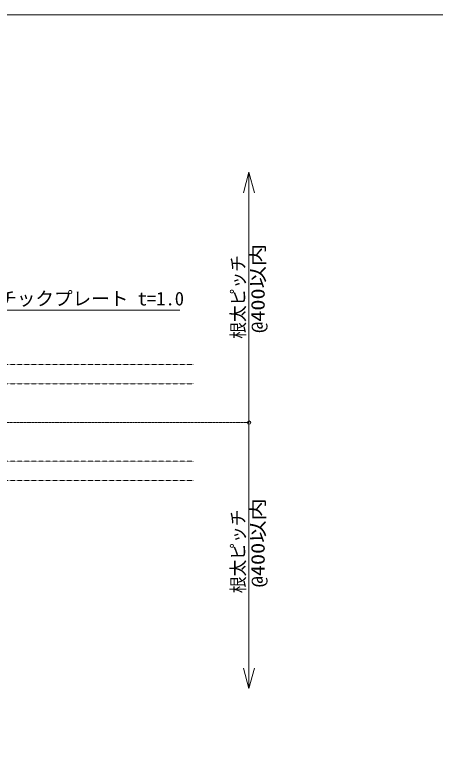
# Model space of a CAD drawing. Units: millimetres, scale not verified. Extents: x -12715 to 12220, y -3398 to 4210.
# Drawn here: x 1053 to 1378, y 3019 to 3596 of the extents above; entities that cross this region are included whole.
import ezdxf
from ezdxf.enums import TextEntityAlignment as Align

# ---------------------------------------------------------------- set-up
doc = ezdxf.new("R2010")
doc.units = ezdxf.units.MM
doc.header["$LTSCALE"] = 5.7
doc.linetypes.add('CHAIN1', pattern=[8, 5, -1, 1, -1])
doc.linetypes.add('DASHED1', pattern=[1.8, 1.2, -0.6])
for name, color, linetype, lineweight in [('0-0_図枠', 7, 'Continuous', 9), ('0-2_文字', 4, 'Continuous', 9), ('0-3_寸法', 7, 'Continuous', 9), ('0-5_根太', 4, 'Continuous', 9)]:
    doc.layers.add(name, color=color, linetype=linetype, lineweight=lineweight)
doc.styles.add('ＭＳ ゴシック', font='')
doc.styles.get('ＭＳ ゴシック').set_extended_font_data('MS Gothic')

# ---------------------------------------------------------------- blocks, each defined once
blk = doc.blocks.new('グループ-285-1')
at = {"layer": '0-5_根太', "linetype": 'DASHED1'}
for p, q in [((15772.1, 16198.7), (36948.2, 16198.7)), ((15772.1, 15598.7), (36948.2, 15598.7)), ((15772.1, 13198.7), (36948.2, 13198.7)), ((15772.1, 12598.7), (36948.2, 12598.7))]:
    blk.add_line(p, q, dxfattribs=at)
at = {"layer": '0-5_根太', "linetype": 'CHAIN1'}
blk.add_line((15772.1, 14398.7), (38654.6, 14398.7), dxfattribs=at)

msp = doc.modelspace()

# ---------------------------------------------------------------- linework, layer by layer
at = {"layer": '0-0_図枠', "color": 5}
msp.add_lwpolyline([(418.984, 3595.811), (2418.984, 3595.811), (2418.984, 2295.811), (418.984, 2295.811)], close=True, dxfattribs=at)
at = {"layer": '0-2_文字'}
msp.add_lwpolyline([(1180.422, 3367.126), (993.797, 3367.126), (971.643, 3405.497)], dxfattribs=at)
at = {"layer": '0-3_寸法', "color": 4}
msp.add_line((1233.942, 3473.859), (1233.942, 3073.859), dxfattribs=at)
for points in [[(1229.688, 3457.984), (1233.942, 3473.859), (1238.196, 3457.984)], [(1238.196, 3089.734), (1233.942, 3073.859), (1229.688, 3089.734)]]:
    msp.add_lwpolyline(points, dxfattribs=at)
at = {"layer": '0-3_寸法'}
msp.add_circle((1233.952, 3279.968), 1.293, dxfattribs=at)

# ---------------------------------------------------------------- block references
at = {"layer": '0-5_根太', "xscale": 0.025, "yscale": 0.025}
msp.add_blockref('グループ-285-1', (267.586, 2920), dxfattribs=at)

# ---------------------------------------------------------------- texts
at = {"layer": '0-2_文字', "style": 'ＭＳ ゴシック'}
msp.add_text('プラスチックプレート t=1.0', height=10.56, dxfattribs=at).set_placement((996.466, 3367.532), align=Align.BOTTOM_LEFT)
at = {"layer": '0-3_寸法', "color": 4, "style": 'ＭＳ ゴシック'}
for s, width, p in [('@400以内', 1.2, (1249.268, 3349.415)), ('根太ピッチ', 0.9, (1233.874, 3344.865)), ('@400以内', 1.2, (1249.268, 3152.318)), ('根太ピッチ', 0.9, (1233.874, 3147.768))]:
    msp.add_text(s, height=10.56, rotation=90, dxfattribs=dict(at, width=width)).set_placement(p, align=Align.BOTTOM_LEFT)

doc.saveas('drawing.dxf')
